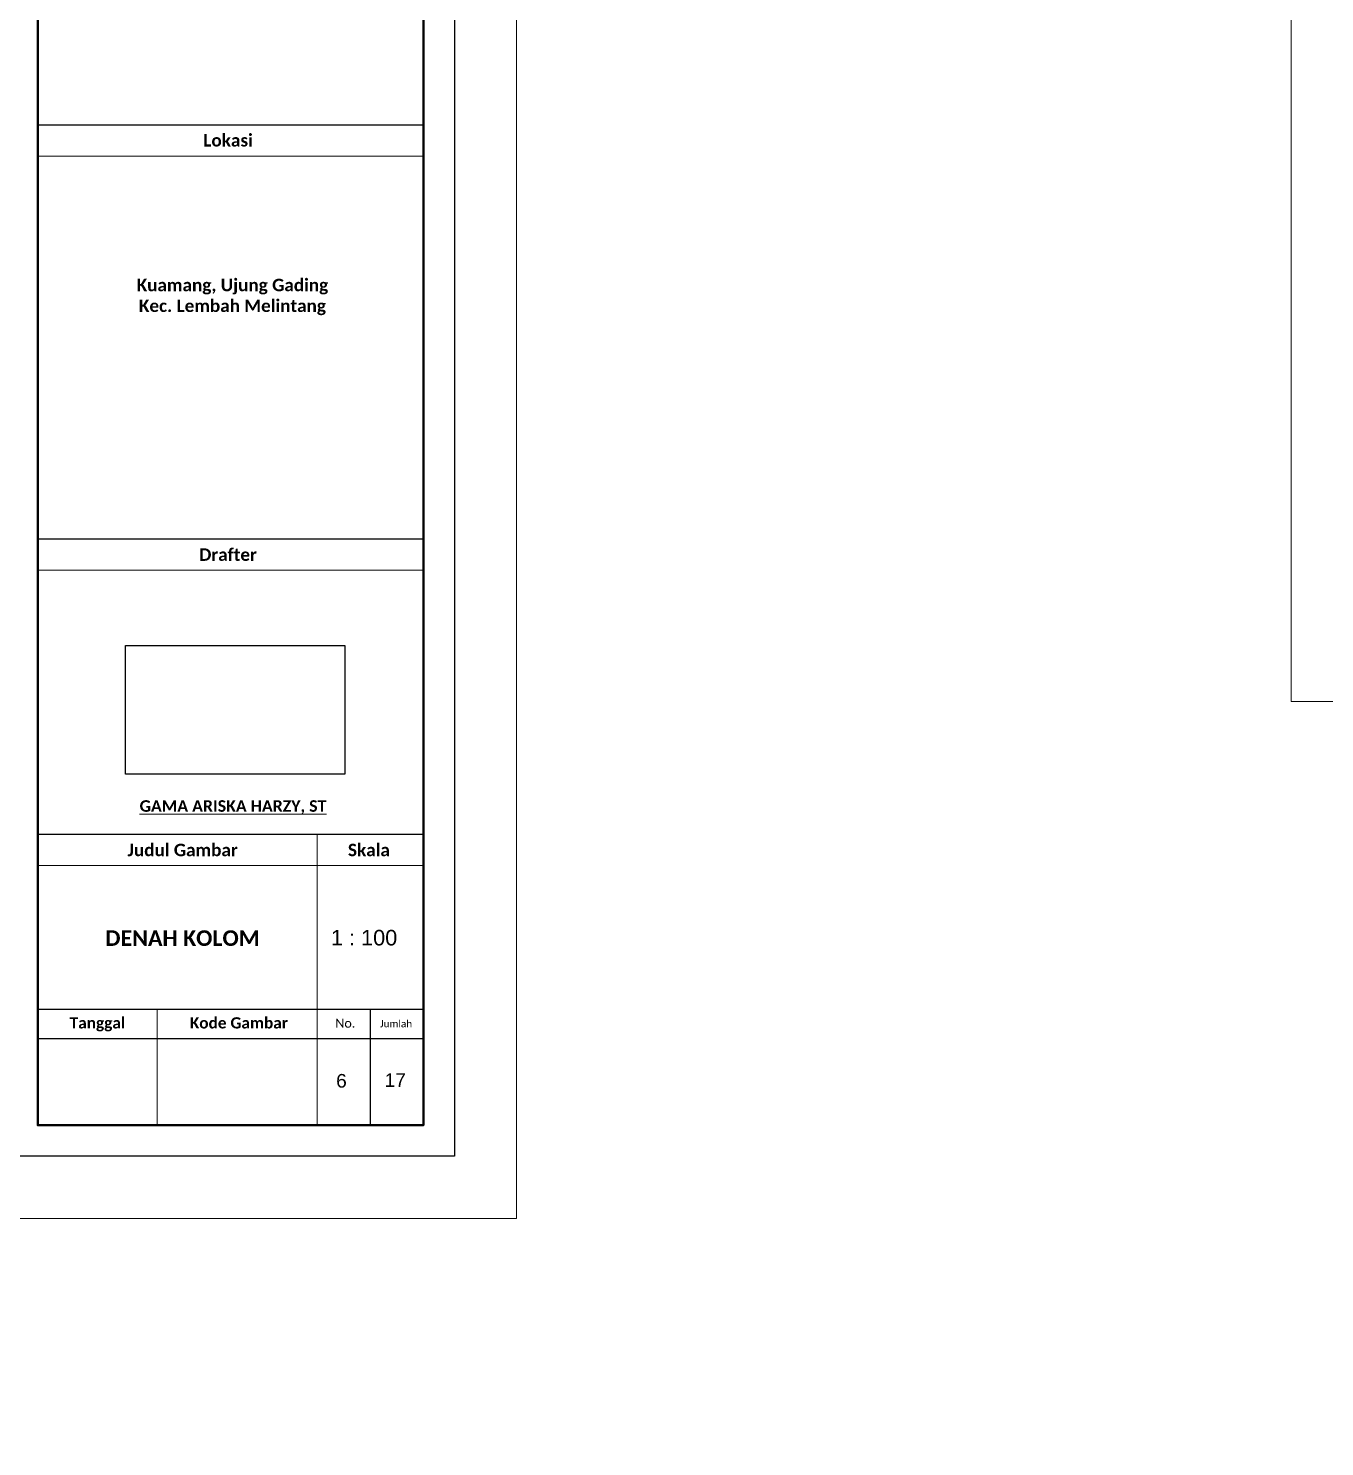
# Model space of a CAD drawing. Header units: centimetres. Extents: x -377343 to 693706, y 194584 to 813780.
# Drawn here: x 172184 to 174414, y 497226 to 499667 of the extents above; entities that cross this region are included whole.
import ezdxf

# ---------------------------------------------------------------- set-up
doc = ezdxf.new("R2010")
doc.units = ezdxf.units.CM
for name, color, linetype, lineweight in [('a. line t', 7, 'Continuous', 50), ('Kertas', 252, 'Continuous', 20), ('Legenda', 252, 'Continuous', 20)]:
    doc.layers.add(name, color=color, linetype=linetype, lineweight=lineweight)
doc.layers.add('PIPA', color=11, linetype='Continuous')
doc.styles.get("Standard").update_dxf_attribs({"font": 'arial.ttf'})
picture_1 = doc.add_image_def('image1.jpg', size_in_pixel=(603, 1024))

msp = doc.modelspace()

# ---------------------------------------------------------------- linework, layer by layer
at = {"layer": 'Kertas'}
for points in [[(168583.481, 500796.755), (173024.235, 500796.755), (173024.235, 497618.673), (168583.481, 497618.673)], [(174356.461, 500796.755), (177553.804, 500796.755), (177553.804, 498508.536), (174356.461, 498508.536)]]:
    msp.add_lwpolyline(points, close=True, dxfattribs=at)
at = {"layer": 'Legenda', "color": 1, "lineweight": 30}
for p, q in [((172864.306, 499500.154), (172200.868, 499500.154)), ((172864.306, 498787.952), (172200.868, 498787.952)), ((172863.726, 498279.459), (172200.288, 498279.459)), ((172863.726, 497978.319), (172200.288, 497978.319)), ((172772.376, 497978.319), (172772.376, 497779.182)), ((172863.726, 497927.76), (172200.288, 497927.76))]:
    msp.add_line(p, q, dxfattribs=at)
at = {"layer": 'Legenda', "color": 1, "lineweight": 20}
for p, q in [((172864.306, 499446.651), (172200.868, 499446.651)), ((172864.306, 498734.449), (172200.868, 498734.449)), ((172681.027, 498279.459), (172681.027, 497779.182)), ((172200.288, 498225.956), (172863.726, 498225.956)), ((172406, 497978.319), (172406, 497779.182))]:
    msp.add_line(p, q, dxfattribs=at)
at = {"layer": 'Legenda', "color": 5, "lineweight": 30}
msp.add_lwpolyline([(168743.99, 500636.246), (172917.229, 500636.246), (172917.229, 497725.679), (168743.99, 497725.679)], close=True, dxfattribs=at)
at = {"layer": 'Legenda', "color": 1, "lineweight": 50}
msp.add_lwpolyline([(172200.288, 500582.743), (172863.726, 500582.743), (172863.726, 497779.182), (172200.288, 497779.182)], close=True, dxfattribs=at)
at = {"layer": 'PIPA', "lineweight": 35, "extrusion": (0, 0.816497, 0.57735), "elevation": 193451.324}
msp.add_lwpolyline([(-421704.212, -325591.681), (-159560.265, -63447.734), (377343.333, -600351.331), (-158232.47, -1135927.133), (-693706.405, -600453.199), (-454216.825, -360963.619)], dxfattribs=at)

# ---------------------------------------------------------------- texts
at = {"layer": 'a. line t', "color": 2}
for s, height, p in [('1 : 100', 26.7515, (172704.621, 498088.547)), ('6', 23.408, (172713.767, 497843.922)), ('17', 23.4076, (172797.248, 497845.229))]:
    msp.add_text(s, height=height, dxfattribs=at).set_placement(p)
at = {"layer": 'a. line t', "color": 2, "lineweight": 20, "attachment_point": 5}
for s, insert, char_height, width in [('{\\fCandara|b1|i0|c0|p34;Lokasi}', (172527.75, 499473.989), 21.40123, 663.43798), ('{\\fCandara|b1|i0|c0|p34;Kuamang, Ujung Gading\\PKec. Lembah Melintang}', (172535.306, 499204.413), 21.40123, 580.11409), ('{\\fCandara|b1|i0|c0|p34;Drafter}', (172527.75, 498760.998), 21.40123, 663.43798), ('{\\fCandara|b1|i0|c0|p34;\\LGAMA ARISKA HARZY, ST}', (172536.264, 498326.434), 19.87016, 745.3439), ('{\\fCandara|b1|i0|c0|p34;Judul Gambar}', (172449.633, 498252.707), 21.40123, 438.72511), ('{\\fCandara|b1|i0|c0|p34;Skala}', (172770.108, 498252.707), 21.40123, 224.71286)]:
    msp.add_mtext(s, dxfattribs=dict(at, insert=insert, char_height=char_height, width=width))
at = {"layer": 'a. line t', "color": 2, "lineweight": 15, "insert": (172449.433, 498101.048), "char_height": 26.75153, "width": 600.9243, "attachment_point": 5}
msp.add_mtext('{\\fCandara|b1|i0|c0|p34;DENAH KOLOM}', dxfattribs=at)
at = {"layer": 'a. line t', "color": 2, "attachment_point": 1}
for s, insert, char_height, width in [('{\\fCandara|b1|i0|c0|p34;Tanggal}', (172255.286, 497964.948), 19.2611, 336.99008), ('{\\fCandara|b1|i0|c0|p34;Kode Gambar}', (172462.012, 497964.948), 19.2611, 336.99008), ('{\\fCandara|b0|i0|c0|p34;No.}', (172712.402, 497962.45), 15.40888, 32.72331), ('{\\fCandara|b0|i0|c0|p34;Jumlah}', (172789.201, 497960.076), 12.32711, 58.56496)]:
    msp.add_mtext(s, dxfattribs=dict(at, insert=insert, char_height=char_height, width=width))

# ---------------------------------------------------------------- pictures from other files: only their frames are drawn
image = msp.add_image(picture_1, insert=(172728.401, 498383.065), size_in_units=(221.887, 376.804), rotation=90)
image.dxf.flags = 15

doc.saveas('drawing.dxf')
